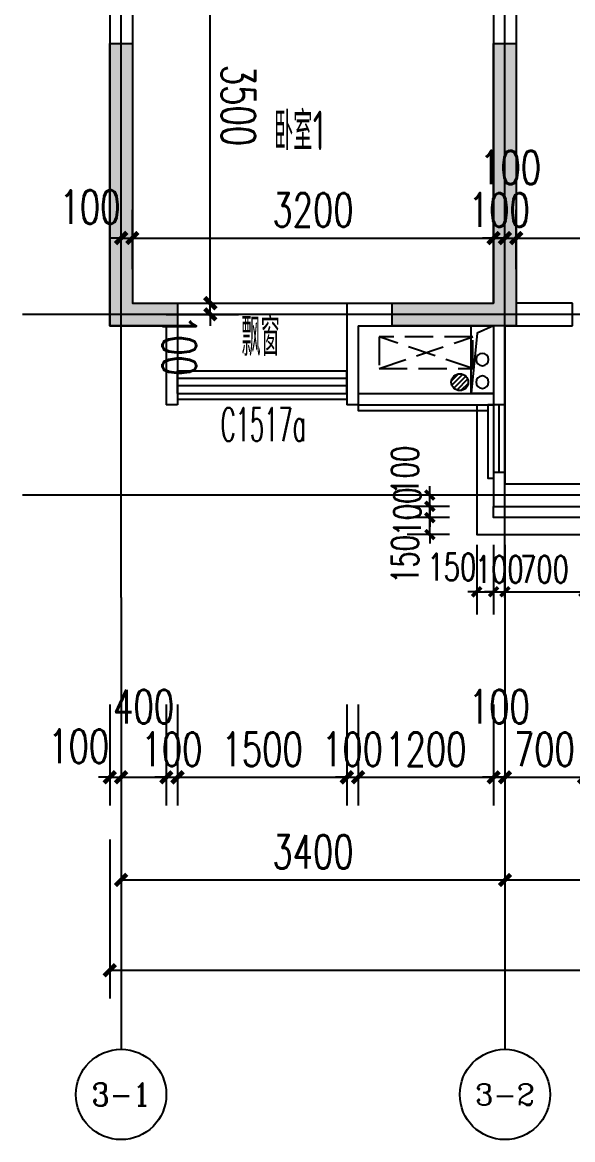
# Model space of a CAD drawing. Extents: x -59851 to 653804, y -249523 to 437614.
# Drawn here: x -44989 to -40114, y 1697 to 11592 of the extents above; entities that cross this region are included whole.
import ezdxf
from ezdxf.enums import TextEntityAlignment as Align

# ---------------------------------------------------------------- set-up
doc = ezdxf.new("R2010")
doc.units = 0
doc.header["$LTSCALE"] = 1000
doc.header["$MEASUREMENT"] = 0
doc.linetypes.add('DASH', pattern=[0.35, 0.25, -0.1])
for name, color, linetype in [('_S-YS(雨水管)', 3, 'Continuous'), ('_S-空调立管', 7, 'Continuous'), ('A-外装饰线脚', 7, 'Continuous'), ('A-洞口', 105, 'Continuous'), ('A-看线', 105, 'Continuous'), ('A-空调室外机', 5, 'DASH'), ('A-第三道尺寸线', 105, 'Continuous'), ('A-线脚看线', 9, 'Continuous'), ('AE-FLOR', 151, 'Continuous'), ('AXIS', 3, 'Continuous'), ('AXIS_TEXT', 7, 'Continuous'), ('DOTE', 16, 'Continuous'), ('NL', 5, 'Continuous'), ('PUB_HATCH', 8, 'Continuous'), ('PUB_TEXT', 7, 'Continuous'), ('WALL', 2, 'Continuous'), ('WINDOW', 4, 'Continuous'), ('WINDOW_TEXT', 7, 'Continuous'), ('剪力墙', 6, 'Continuous'), ('栏杆', 142, 'Continuous')]:
    doc.layers.add(name, color=color, linetype=linetype)
doc.layers.add('A-area(算半面积)', color=23, linetype='Continuous', plot=False)
doc.layers.add('A-第四道尺寸线(线脚尺寸)', color=105, linetype='Continuous', lineweight=5)
doc.styles.add('_TCH_AXIS', font='COMPLEX', dxfattribs={"bigfont": 'GBCBIG'})
doc.styles.add('_TCH_DIM_T3', font='SIMPLEX.shx', dxfattribs={"width": 0.705882, "bigfont": 'GBCBIG.shx'})
doc.styles.add('_TCH_WINDOW', font='SIMPLEX.shx', dxfattribs={"width": 0.7, "height": 3.5, "bigfont": 'GBCBIG.shx'})
doc.styles.add('COMPLEX', font='COMPLEX')
doc.styles.get("Standard").update_dxf_attribs({"font": 'gbenor.shx', "width": 0.7, "bigfont": 'gbcbig.shx'})
doc.dimstyles.new('_TCH_ARCH&&100', dxfattribs={"dimtxt": 297.5, "dimasz": 100, "dimexe": 250, "dimexo": 300, "dimgap": 100, "dimtad": 1, "dimdec": 0, "dimzin": 0, "dimdsep": 46, "dimtxsty": '_TCH_DIM_T3', "dimblk": 'ARCHTICK', "dimcen": 0.09, "dimclrt": 7, "dimazin": 2, "dimtfac": 1, "dimtdec": 0, "dimtix": 1, "dimtmove": 2, "dimatfit": 3, "dimfxl": 0, "dimtolj": 1, "dimtzin": 0, "dimarcsym": 0})
doc.dimstyles.new('_TCH_ARCH&&80', dxfattribs={"dimtxt": 238, "dimasz": 80, "dimexe": 200, "dimexo": 240, "dimgap": 80, "dimtad": 1, "dimdec": 0, "dimzin": 0, "dimdsep": 46, "dimtxsty": '_TCH_DIM_T3', "dimblk": 'ARCHTICK', "dimcen": 0.09, "dimclrt": 7, "dimazin": 2, "dimtfac": 1, "dimtdec": 0, "dimtix": 1, "dimtmove": 2, "dimatfit": 3, "dimfxl": 0, "dimtolj": 1, "dimtzin": 0, "dimarcsym": 0})

# ---------------------------------------------------------------- blocks, each defined once
blk = doc.blocks.new('jgjlq030328')
at = {"layer": 'PUB_HATCH'}
for points in [[(-289935, 8011.9), (-290535, 8011.9), (-290535, 10511.9), (-290335, 10511.9), (-290335, 8211.9), (-289935, 8211.9)], [(-287135, 10511.9), (-286935, 10511.9), (-286935, 8011.9), (-288035, 8011.9), (-288035, 8211.9), (-287135, 8211.9)]]:
    blk.add_hatch(color=256, dxfattribs=at).paths.add_polyline_path(points)
at = {"layer": '剪力墙'}
for points in [[(-289935, 8011.9), (-290535, 8011.9), (-290535, 10511.9), (-290335, 10511.9), (-290335, 8211.9), (-289935, 8211.9)], [(-287135, 10511.9), (-286935, 10511.9), (-286935, 8011.9), (-288035, 8011.9), (-288035, 8211.9), (-287135, 8211.9)]]:
    blk.add_lwpolyline(points, close=True, dxfattribs=at)
blk.add_lwpolyline([(-286935, 8211.9), (-286935, 8211.9)], dxfattribs=at)
blk = doc.blocks.new('zhouxianssceng0329')
at = {"layer": 'DOTE'}
for p, q in [((-44113.7, 132089.9), (-44113.7, 156469.4)), ((-40713.7, 132089.9), (-40713.7, 156469.4)), ((5501.3, 134598.2), (-44988.6, 134598.2)), ((5501.3, 132998.2), (-44988.6, 132998.2))]:
    blk.add_line(p, q, dxfattribs=at)
blk = doc.blocks.new('ktswaj')
at = {"linetype": 'DASH'}
blk.add_lwpolyline([(15990.1, 179082.6), (15990.1, 178253.3), (16268.4, 178253.3), (16268.4, 179082.6)], close=True, dxfattribs=at)
for points in [[(15990.1, 179082.6), (16268.4, 178253.3)], [(15990.1, 178253.3), (16268.4, 179082.6)]]:
    blk.add_lwpolyline(points, dxfattribs=at)
blk = doc.blocks.new('$TCHSYS$WIN2D')
for p, q in [((-0.5, 0.5), (0.5, 0.5)), ((-0.5, 0.5), (-0.5, -0.5)), ((0.5, 0.5), (0.5, -0.5)), ((0.5, 0.1667), (-0.5, 0.1667)), ((0.5, -0.1667), (-0.5, -0.1667)), ((-0.5, -0.5), (0.5, -0.5))]:
    blk.add_line(p, q)
blk = doc.blocks.new('_ArchTick')
at = {"color": 0, "linetype": 'ByBlock', "const_width": 0.4}
blk.add_lwpolyline([(-0.5, -0.5), (0.5, 0.5)], dxfattribs=at)
blk = doc.blocks.new('*D706')
at = {"layer": 'A-第三道尺寸线', "color": 0, "lineweight": -2, "transparency": 16777216}
for p, q in [((-7770.7, 164234.8), (-7130.7, 164234.8)), ((-7380.7, 160734.8), (-7380.7, 164234.8)), ((-7770.7, 160734.8), (-7130.7, 160734.8))]:
    blk.add_line(p, q, dxfattribs=at)
at = {"layer": 'Defpoints', "color": 0, "transparency": 16777216}
for p in [(-8070.7, 164234.8), (-7380.7, 164234.8), (-8070.7, 160734.8)]:
    blk.add_point(p, dxfattribs=at)
at = {"layer": 'A-第三道尺寸线', "color": 0, "lineweight": -2, "transparency": 16777216, "xscale": 100, "yscale": 100, "zscale": 100}
for p, rotation in [((-7380.7, 164234.8), 90.00040069436868), ((-7380.7, 160734.8), 270.0004006943687)]:
    blk.add_blockref('_ArchTick', p, dxfattribs=dict(at, rotation=rotation))
at = {"layer": 'A-第三道尺寸线', "color": 7, "transparency": 16777216, "insert": (-7132, 162484.8), "char_height": 297.5, "attachment_point": 5, "rotation": 270.0004, "style": '_TCH_DIM_T3'}
blk.add_mtext('\\A1;3500', dxfattribs=at)
blk = doc.blocks.new('*D707')
at = {"layer": 'A-第三道尺寸线', "color": 0, "lineweight": -2, "transparency": 16777216}
for p, q in [((-7380.7, 160734.8), (-7380.7, 160834.8)), ((-7770.7, 160734.8), (-7130.7, 160734.8)), ((-7380.7, 160634.8), (-7380.7, 160734.8)), ((-7770.7, 160634.8), (-7130.7, 160634.8)), ((-7380.7, 160634.8), (-7380.7, 160534.8))]:
    blk.add_line(p, q, dxfattribs=at)
at = {"layer": 'Defpoints', "color": 0, "transparency": 16777216}
for p in [(-8070.7, 160734.8), (-7380.7, 160734.8), (-8070.7, 160634.8)]:
    blk.add_point(p, dxfattribs=at)
at = {"layer": 'A-第三道尺寸线', "color": 0, "lineweight": -2, "transparency": 16777216, "xscale": 100, "yscale": 100, "zscale": 100}
for p, rotation in [((-7380.7, 160734.8), 270.0004006943658), ((-7380.7, 160634.8), 90.00040069436582)]:
    blk.add_blockref('_ArchTick', p, dxfattribs=dict(at, rotation=rotation))
at = {"layer": 'A-第三道尺寸线', "color": 7, "transparency": 16777216, "insert": (-7655.7, 160359.8), "char_height": 297.5, "attachment_point": 5, "rotation": 270.0004, "style": '_TCH_DIM_T3'}
blk.add_mtext('\\A1;100', dxfattribs=at)
blk = doc.blocks.new('*D708')
at = {"layer": 'A-第三道尺寸线', "color": 0, "lineweight": -2, "transparency": 16777216}
for p, q in [((-8170.7, 161034.8), (-8170.7, 161560.9)), ((-8070.7, 161034.8), (-8070.7, 161560.9)), ((-8170.7, 161310.9), (-8270.7, 161310.9)), ((-8170.7, 161310.9), (-8070.7, 161310.9)), ((-8070.7, 161310.9), (-7970.7, 161310.9))]:
    blk.add_line(p, q, dxfattribs=at)
at = {"layer": 'Defpoints', "color": 0, "transparency": 16777216}
for p in [(-8070.7, 161310.9), (-8170.7, 160734.8), (-8070.7, 160734.8)]:
    blk.add_point(p, dxfattribs=at)
at = {"layer": 'A-第三道尺寸线', "color": 0, "lineweight": -2, "transparency": 16777216, "xscale": 100, "yscale": 100, "zscale": 100}
blk.add_blockref('_ArchTick', (-8170.7, 161310.9), dxfattribs=at)
at = {"layer": 'A-第三道尺寸线', "color": 0, "lineweight": -2, "transparency": 16777216, "xscale": 100, "yscale": 100, "zscale": 100, "rotation": 180}
blk.add_blockref('_ArchTick', (-8070.7, 161310.9), dxfattribs=at)
at = {"layer": 'A-第三道尺寸线', "color": 7, "transparency": 16777216, "insert": (-8445.7, 161585.9), "char_height": 297.5, "attachment_point": 5, "style": '_TCH_DIM_T3'}
blk.add_mtext('\\A1;100', dxfattribs=at)
blk = doc.blocks.new('*D709')
at = {"layer": 'A-第三道尺寸线', "color": 0, "lineweight": -2, "transparency": 16777216}
for p, q in [((-8070.7, 161034.8), (-8070.7, 161560.9)), ((-4870.7, 161034.8), (-4870.7, 161560.9)), ((-8070.7, 161310.9), (-4870.7, 161310.9))]:
    blk.add_line(p, q, dxfattribs=at)
at = {"layer": 'Defpoints', "color": 0, "transparency": 16777216}
for p in [(-4870.7, 161310.9), (-8070.7, 160734.8), (-4870.7, 160734.8)]:
    blk.add_point(p, dxfattribs=at)
at = {"layer": 'A-第三道尺寸线', "color": 0, "lineweight": -2, "transparency": 16777216, "xscale": 100, "yscale": 100, "zscale": 100, "rotation": 180}
blk.add_blockref('_ArchTick', (-8070.7, 161310.9), dxfattribs=at)
at = {"layer": 'A-第三道尺寸线', "color": 0, "lineweight": -2, "transparency": 16777216, "xscale": 100, "yscale": 100, "zscale": 100}
blk.add_blockref('_ArchTick', (-4870.7, 161310.9), dxfattribs=at)
at = {"layer": 'A-第三道尺寸线', "color": 7, "transparency": 16777216, "insert": (-6470.7, 161559.6), "char_height": 297.5, "attachment_point": 5, "style": '_TCH_DIM_T3'}
blk.add_mtext('\\A1;3200', dxfattribs=at)
blk = doc.blocks.new('*D710')
at = {"layer": 'A-第三道尺寸线', "color": 0, "lineweight": -2, "transparency": 16777216}
for p, q in [((-4870.7, 161034.8), (-4870.7, 161560.9)), ((-4770.7, 161034.8), (-4770.7, 161560.9)), ((-4870.7, 161310.9), (-4970.7, 161310.9)), ((-4870.7, 161310.9), (-4770.7, 161310.9)), ((-4770.7, 161310.9), (-4670.7, 161310.9))]:
    blk.add_line(p, q, dxfattribs=at)
at = {"layer": 'Defpoints', "color": 0, "transparency": 16777216}
for p in [(-4770.7, 161310.9), (-4870.7, 160734.8), (-4770.7, 160734.8)]:
    blk.add_point(p, dxfattribs=at)
at = {"layer": 'A-第三道尺寸线', "color": 0, "lineweight": -2, "transparency": 16777216, "xscale": 100, "yscale": 100, "zscale": 100}
blk.add_blockref('_ArchTick', (-4870.7, 161310.9), dxfattribs=at)
at = {"layer": 'A-第三道尺寸线', "color": 0, "lineweight": -2, "transparency": 16777216, "xscale": 100, "yscale": 100, "zscale": 100, "rotation": 180}
blk.add_blockref('_ArchTick', (-4770.7, 161310.9), dxfattribs=at)
at = {"layer": 'A-第三道尺寸线', "color": 7, "transparency": 16777216, "insert": (-4820.7, 161559.6), "char_height": 297.5, "attachment_point": 5, "style": '_TCH_DIM_T3'}
blk.add_mtext('\\A1;100', dxfattribs=at)
blk = doc.blocks.new('*D711')
at = {"layer": 'A-第三道尺寸线', "color": 0, "lineweight": -2, "transparency": 16777216}
for p, q in [((-4770.7, 161034.8), (-4770.7, 161560.9)), ((-4670.7, 161034.8), (-4670.7, 161560.9)), ((-4770.7, 161310.9), (-4870.7, 161310.9)), ((-4770.7, 161310.9), (-4670.7, 161310.9)), ((-4670.7, 161310.9), (-4570.7, 161310.9))]:
    blk.add_line(p, q, dxfattribs=at)
at = {"layer": 'Defpoints', "color": 0, "transparency": 16777216}
for p in [(-4670.7, 161310.9), (-4770.7, 160734.8), (-4670.7, 160734.8)]:
    blk.add_point(p, dxfattribs=at)
at = {"layer": 'A-第三道尺寸线', "color": 0, "lineweight": -2, "transparency": 16777216, "xscale": 100, "yscale": 100, "zscale": 100}
blk.add_blockref('_ArchTick', (-4770.7, 161310.9), dxfattribs=at)
at = {"layer": 'A-第三道尺寸线', "color": 0, "lineweight": -2, "transparency": 16777216, "xscale": 100, "yscale": 100, "zscale": 100, "rotation": 180}
blk.add_blockref('_ArchTick', (-4670.7, 161310.9), dxfattribs=at)
at = {"layer": 'A-第三道尺寸线', "color": 7, "transparency": 16777216, "insert": (-4720.7, 161935.9), "char_height": 297.5, "attachment_point": 5, "style": '_TCH_DIM_T3'}
blk.add_mtext('\\A1;100', dxfattribs=at)
blk = doc.blocks.new('*D712')
at = {"layer": 'A-第三道尺寸线', "color": 0, "lineweight": -2, "transparency": 16777216}
for p, q in [((-4670.7, 161034.8), (-4670.7, 161560.9)), ((-1470.7, 161034.8), (-1470.7, 161560.9)), ((-4670.7, 161310.9), (-1470.7, 161310.9))]:
    blk.add_line(p, q, dxfattribs=at)
at = {"layer": 'Defpoints', "color": 0, "transparency": 16777216}
for p in [(-1470.7, 161310.9), (-4670.7, 160734.8), (-1470.7, 160734.8)]:
    blk.add_point(p, dxfattribs=at)
at = {"layer": 'A-第三道尺寸线', "color": 0, "lineweight": -2, "transparency": 16777216, "xscale": 100, "yscale": 100, "zscale": 100, "rotation": 180}
blk.add_blockref('_ArchTick', (-4670.7, 161310.9), dxfattribs=at)
at = {"layer": 'A-第三道尺寸线', "color": 0, "lineweight": -2, "transparency": 16777216, "xscale": 100, "yscale": 100, "zscale": 100}
blk.add_blockref('_ArchTick', (-1470.7, 161310.9), dxfattribs=at)
at = {"layer": 'A-第三道尺寸线', "color": 7, "transparency": 16777216, "insert": (-3070.7, 161559.6), "char_height": 297.5, "attachment_point": 5, "style": '_TCH_DIM_T3'}
blk.add_mtext('\\A1;3200', dxfattribs=at)
blk = doc.blocks.new('ssxianjiao0329')
at = {"layer": 'A-外装饰线脚'}
blk.add_lwpolyline([(-40013.7, 132898.2), (-40013.7, 132798.2), (-40813.7, 132798.2), (-40813.7, 132898.2)], dxfattribs=at)
at = {"layer": 'A-线脚看线'}
for points in [[(-43613.7, 133848.2), (-42113.7, 133848.2)], [(-42013.7, 133798.2), (-42013.7, 133748.2), (-40863.7, 133748.2)], [(-40813.7, 133798.2), (-40863.7, 133798.2), (-40863.7, 133148.2), (-40813.7, 133148.2)]]:
    blk.add_lwpolyline(points, dxfattribs=at)
blk = doc.blocks.new('jfdsajjfjkjhhj')
at = {"layer": 'A-洞口'}
blk.add_lwpolyline([(-56303.8, 137588.3), (-56103.8, 137588.3), (-56103.8, 136988.3), (-56303.8, 136988.3)], close=True, dxfattribs=at)
blk.add_lwpolyline([(-56103.8, 137588.3), (-56249.2, 137521.8), (-56303.8, 136988.3)], dxfattribs=at)
blk = doc.blocks.new('huxingdongkoupiaochuangyangtai')
blk.add_blockref('jfdsajjfjkjhhj', (15290.1, 0))
blk = doc.blocks.new('*D448')
at = {"layer": 'A-第四道尺寸线(线脚尺寸)', "color": 0, "lineweight": -2, "transparency": 16777216}
for p, q in [((-40963.7, 13758.2), (-40963.7, 13141.9)), ((-40813.7, 13758.2), (-40813.7, 13141.9)), ((-40963.7, 13341.9), (-41043.7, 13341.9)), ((-40963.7, 13341.9), (-40813.7, 13341.9)), ((-40813.7, 13341.9), (-40733.7, 13341.9))]:
    blk.add_line(p, q, dxfattribs=at)
at = {"layer": 'Defpoints', "color": 0, "transparency": 16777216}
for p in [(-40963.7, 13998.2), (-40813.7, 13998.2), (-40813.7, 13341.9)]:
    blk.add_point(p, dxfattribs=at)
at = {"layer": 'A-第四道尺寸线(线脚尺寸)', "color": 0, "lineweight": -2, "transparency": 16777216, "xscale": 80, "yscale": 80, "zscale": 80}
blk.add_blockref('_ArchTick', (-40963.7, 13341.9), dxfattribs=at)
at = {"layer": 'A-第四道尺寸线(线脚尺寸)', "color": 0, "lineweight": -2, "transparency": 16777216, "xscale": 80, "yscale": 80, "zscale": 80, "rotation": 180}
blk.add_blockref('_ArchTick', (-40813.7, 13341.9), dxfattribs=at)
at = {"layer": 'A-第四道尺寸线(线脚尺寸)', "color": 7, "transparency": 16777216, "insert": (-41183.7, 13561.9), "char_height": 238, "attachment_point": 5, "style": '_TCH_DIM_T3'}
blk.add_mtext('\\A1;150', dxfattribs=at)
blk = doc.blocks.new('*D449')
at = {"layer": 'A-第四道尺寸线(线脚尺寸)', "color": 0, "lineweight": -2, "transparency": 16777216}
for p, q in [((-40813.7, 13758.2), (-40813.7, 13141.9)), ((-40713.7, 13758.2), (-40713.7, 13141.9)), ((-40813.7, 13341.9), (-40893.7, 13341.9)), ((-40813.7, 13341.9), (-40713.7, 13341.9)), ((-40713.7, 13341.9), (-40633.7, 13341.9))]:
    blk.add_line(p, q, dxfattribs=at)
at = {"layer": 'Defpoints', "color": 0, "transparency": 16777216}
for p in [(-40813.7, 13998.2), (-40713.7, 13998.2), (-40713.7, 13341.9)]:
    blk.add_point(p, dxfattribs=at)
at = {"layer": 'A-第四道尺寸线(线脚尺寸)', "color": 0, "lineweight": -2, "transparency": 16777216, "xscale": 80, "yscale": 80, "zscale": 80}
blk.add_blockref('_ArchTick', (-40813.7, 13341.9), dxfattribs=at)
at = {"layer": 'A-第四道尺寸线(线脚尺寸)', "color": 0, "lineweight": -2, "transparency": 16777216, "xscale": 80, "yscale": 80, "zscale": 80, "rotation": 180}
blk.add_blockref('_ArchTick', (-40713.7, 13341.9), dxfattribs=at)
at = {"layer": 'A-第四道尺寸线(线脚尺寸)', "color": 7, "transparency": 16777216, "insert": (-40763.7, 13540.9), "char_height": 238, "attachment_point": 5, "style": '_TCH_DIM_T3'}
blk.add_mtext('\\A1;100', dxfattribs=at)
blk = doc.blocks.new('*D450')
at = {"layer": 'A-第四道尺寸线(线脚尺寸)', "color": 0, "lineweight": -2, "transparency": 16777216}
for p, q in [((-40713.7, 13758.2), (-40713.7, 13141.9)), ((-40013.7, 13758.2), (-40013.7, 13141.9)), ((-40713.7, 13341.9), (-40013.7, 13341.9))]:
    blk.add_line(p, q, dxfattribs=at)
at = {"layer": 'Defpoints', "color": 0, "transparency": 16777216}
for p in [(-40713.7, 13998.2), (-40013.7, 13998.2), (-40013.7, 13341.9)]:
    blk.add_point(p, dxfattribs=at)
at = {"layer": 'A-第四道尺寸线(线脚尺寸)', "color": 0, "lineweight": -2, "transparency": 16777216, "xscale": 80, "yscale": 80, "zscale": 80, "rotation": 180}
blk.add_blockref('_ArchTick', (-40713.7, 13341.9), dxfattribs=at)
at = {"layer": 'A-第四道尺寸线(线脚尺寸)', "color": 0, "lineweight": -2, "transparency": 16777216, "xscale": 80, "yscale": 80, "zscale": 80}
blk.add_blockref('_ArchTick', (-40013.7, 13341.9), dxfattribs=at)
at = {"layer": 'A-第四道尺寸线(线脚尺寸)', "color": 7, "transparency": 16777216, "insert": (-40363.7, 13540.9), "char_height": 238, "attachment_point": 5, "style": '_TCH_DIM_T3'}
blk.add_mtext('\\A1;700', dxfattribs=at)
blk = doc.blocks.new('*D451')
at = {"layer": 'A-第四道尺寸线(线脚尺寸)', "color": 0, "lineweight": -2, "transparency": 16777216}
for p, q in [((-41379.1, 14198.2), (-41379.1, 14278.2)), ((-41203.7, 14198.2), (-41579.1, 14198.2)), ((-41379.1, 14098.2), (-41379.1, 14198.2)), ((-41203.7, 14098.2), (-41579.1, 14098.2)), ((-41379.1, 14098.2), (-41379.1, 14018.2))]:
    blk.add_line(p, q, dxfattribs=at)
at = {"layer": 'Defpoints', "color": 0, "transparency": 16777216}
for p in [(-41379.1, 14198.2), (-40963.7, 14198.2), (-40963.7, 14098.2)]:
    blk.add_point(p, dxfattribs=at)
at = {"layer": 'A-第四道尺寸线(线脚尺寸)', "color": 0, "lineweight": -2, "transparency": 16777216, "xscale": 80, "yscale": 80, "zscale": 80}
for p, rotation in [((-41379.1, 14198.2), 269.9998620381515), ((-41379.1, 14098.2), 89.99986203815149)]:
    blk.add_blockref('_ArchTick', p, dxfattribs=dict(at, rotation=rotation))
at = {"layer": 'A-第四道尺寸线(线脚尺寸)', "color": 7, "transparency": 16777216, "insert": (-41599.1, 14418.2), "char_height": 238, "attachment_point": 5, "rotation": 89.99986, "style": '_TCH_DIM_T3'}
blk.add_mtext('\\A1;100', dxfattribs=at)
blk = doc.blocks.new('*D452')
at = {"layer": 'A-第四道尺寸线(线脚尺寸)', "color": 0, "lineweight": -2, "transparency": 16777216}
for p, q in [((-41379.1, 14098.2), (-41379.1, 14178.2)), ((-41203.7, 14098.2), (-41579.1, 14098.2)), ((-41379.1, 13998.2), (-41379.1, 14098.2)), ((-41203.7, 13998.2), (-41579.1, 13998.2)), ((-41379.1, 13998.2), (-41379.1, 13918.2))]:
    blk.add_line(p, q, dxfattribs=at)
at = {"layer": 'Defpoints', "color": 0, "transparency": 16777216}
for p in [(-41379.1, 14098.2), (-40963.7, 14098.2), (-40963.7, 13998.2)]:
    blk.add_point(p, dxfattribs=at)
at = {"layer": 'A-第四道尺寸线(线脚尺寸)', "color": 0, "lineweight": -2, "transparency": 16777216, "xscale": 80, "yscale": 80, "zscale": 80}
for p, rotation in [((-41379.1, 14098.2), 269.9998620381494), ((-41379.1, 13998.2), 89.99986203814942)]:
    blk.add_blockref('_ArchTick', p, dxfattribs=dict(at, rotation=rotation))
at = {"layer": 'A-第四道尺寸线(线脚尺寸)', "color": 7, "transparency": 16777216, "insert": (-41578.1, 14048.2), "char_height": 238, "attachment_point": 5, "rotation": 89.99986, "style": '_TCH_DIM_T3'}
blk.add_mtext('\\A1;100', dxfattribs=at)
blk = doc.blocks.new('*D453')
at = {"layer": 'A-第四道尺寸线(线脚尺寸)', "color": 0, "lineweight": -2, "transparency": 16777216}
for p, q in [((-41379.1, 13998.2), (-41379.1, 14078.2)), ((-41203.7, 13998.2), (-41579.1, 13998.2)), ((-41379.1, 13848.2), (-41379.1, 13998.2)), ((-41203.7, 13848.2), (-41579.1, 13848.2)), ((-41379.1, 13848.2), (-41379.1, 13768.2))]:
    blk.add_line(p, q, dxfattribs=at)
at = {"layer": 'Defpoints', "color": 0, "transparency": 16777216}
for p in [(-41379.1, 13998.2), (-40963.7, 13998.2), (-40963.7, 13848.2)]:
    blk.add_point(p, dxfattribs=at)
at = {"layer": 'A-第四道尺寸线(线脚尺寸)', "color": 0, "lineweight": -2, "transparency": 16777216, "xscale": 80, "yscale": 80, "zscale": 80}
for p, rotation in [((-41379.1, 13998.2), 269.9998620381496), ((-41379.1, 13848.2), 89.99986203814957)]:
    blk.add_blockref('_ArchTick', p, dxfattribs=dict(at, rotation=rotation))
at = {"layer": 'A-第四道尺寸线(线脚尺寸)', "color": 7, "transparency": 16777216, "insert": (-41599.1, 13628.3), "char_height": 238, "attachment_point": 5, "rotation": 89.99986, "style": '_TCH_DIM_T3'}
blk.add_mtext('\\A1;150', dxfattribs=at)
blk = doc.blocks.new('_LV13')
at = {"color": 0}
for p, q in [((-0.071, 0.495), (-0.495, 0.071)), ((0.183, 0.465), (-0.465, -0.183)), ((0.354, 0.354), (-0.354, -0.354)), ((0.465, 0.183), (-0.183, -0.465)), ((0.495, -0.071), (0.071, -0.495))]:
    blk.add_line(p, q, dxfattribs=at)
blk.add_circle((0, 0), 0.5)
blk = doc.blocks.new('fjdsajkjjg0505')
at = {"layer": '_S-YS(雨水管)'}
blk.add_lwpolyline([(-188567.9, 92068.5, 1), (-188677.9, 92068.5, 1)], format="xyb", close=True, dxfattribs=at)
at = {"layer": '_S-空调立管'}
blk.add_lwpolyline([(-188567.9, 91868.5, 1), (-188677.9, 91868.5, 1)], format="xyb", close=True, dxfattribs=at)
at = {"layer": 'NL', "ltscale": 0.5, "extrusion": (0, 0, -1), "xscale": -150, "yscale": 150, "zscale": -150}
blk.add_blockref('_LV13', (188822.9, 91868.5), dxfattribs=at)
blk = doc.blocks.new('*D2413')
at = {"layer": 'A-第三道尺寸线', "color": 0, "lineweight": -2, "transparency": 16777216}
for p, q in [((-40713.7, 5550), (-40713.7, 4656.4)), ((-40013.7, 5550), (-40013.7, 4656.4)), ((-40713.7, 4906.4), (-40813.7, 4906.4)), ((-40713.7, 4906.4), (-40013.7, 4906.4)), ((-40013.7, 4906.4), (-39913.7, 4906.4))]:
    blk.add_line(p, q, dxfattribs=at)
at = {"layer": 'Defpoints', "color": 0, "transparency": 16777216}
for p in [(-40713.7, 5850), (-40013.7, 5850), (-40013.7, 4906.4)]:
    blk.add_point(p, dxfattribs=at)
at = {"layer": 'A-第三道尺寸线', "color": 0, "lineweight": -2, "transparency": 16777216, "xscale": 100, "yscale": 100, "zscale": 100}
blk.add_blockref('_ArchTick', (-40713.7, 4906.4), dxfattribs=at)
at = {"layer": 'A-第三道尺寸线', "color": 0, "lineweight": -2, "transparency": 16777216, "xscale": 100, "yscale": 100, "zscale": 100, "rotation": 180}
blk.add_blockref('_ArchTick', (-40013.7, 4906.4), dxfattribs=at)
at = {"layer": 'A-第三道尺寸线', "color": 7, "transparency": 16777216, "insert": (-40363.7, 5155.1), "char_height": 297.5, "attachment_point": 5, "style": '_TCH_DIM_T3'}
blk.add_mtext('\\A1;700', dxfattribs=at)
blk = doc.blocks.new('*D2414')
at = {"layer": 'A-第三道尺寸线', "color": 0, "lineweight": -2, "transparency": 16777216}
for p, q in [((-40813.7, 5550), (-40813.7, 4656.4)), ((-40713.7, 5550), (-40713.7, 4656.4)), ((-40813.7, 4906.4), (-40913.7, 4906.4)), ((-40813.7, 4906.4), (-40713.7, 4906.4)), ((-40713.7, 4906.4), (-40613.7, 4906.4))]:
    blk.add_line(p, q, dxfattribs=at)
at = {"layer": 'Defpoints', "color": 0, "transparency": 16777216}
for p in [(-40813.7, 5850), (-40713.7, 5850), (-40713.7, 4906.4)]:
    blk.add_point(p, dxfattribs=at)
at = {"layer": 'A-第三道尺寸线', "color": 0, "lineweight": -2, "transparency": 16777216, "xscale": 100, "yscale": 100, "zscale": 100}
blk.add_blockref('_ArchTick', (-40813.7, 4906.4), dxfattribs=at)
at = {"layer": 'A-第三道尺寸线', "color": 0, "lineweight": -2, "transparency": 16777216, "xscale": 100, "yscale": 100, "zscale": 100, "rotation": 180}
blk.add_blockref('_ArchTick', (-40713.7, 4906.4), dxfattribs=at)
at = {"layer": 'A-第三道尺寸线', "color": 7, "transparency": 16777216, "insert": (-40763.7, 5531.4), "char_height": 297.5, "attachment_point": 5, "style": '_TCH_DIM_T3'}
blk.add_mtext('\\A1;100', dxfattribs=at)
blk = doc.blocks.new('*D2415')
at = {"layer": 'A-第三道尺寸线', "color": 0, "lineweight": -2, "transparency": 16777216}
for p, q in [((-42013.7, 5550), (-42013.7, 4656.4)), ((-40813.7, 5550), (-40813.7, 4656.4)), ((-42013.7, 4906.4), (-40813.7, 4906.4))]:
    blk.add_line(p, q, dxfattribs=at)
at = {"layer": 'Defpoints', "color": 0, "transparency": 16777216}
for p in [(-42013.7, 5850), (-40813.7, 5850), (-40813.7, 4906.4)]:
    blk.add_point(p, dxfattribs=at)
at = {"layer": 'A-第三道尺寸线', "color": 0, "lineweight": -2, "transparency": 16777216, "xscale": 100, "yscale": 100, "zscale": 100, "rotation": 180}
blk.add_blockref('_ArchTick', (-42013.7, 4906.4), dxfattribs=at)
at = {"layer": 'A-第三道尺寸线', "color": 0, "lineweight": -2, "transparency": 16777216, "xscale": 100, "yscale": 100, "zscale": 100}
blk.add_blockref('_ArchTick', (-40813.7, 4906.4), dxfattribs=at)
at = {"layer": 'A-第三道尺寸线', "color": 7, "transparency": 16777216, "insert": (-41413.7, 5155.1), "char_height": 297.5, "attachment_point": 5, "style": '_TCH_DIM_T3'}
blk.add_mtext('\\A1;1200', dxfattribs=at)
blk = doc.blocks.new('*D2416')
at = {"layer": 'A-第三道尺寸线', "color": 0, "lineweight": -2, "transparency": 16777216}
for p, q in [((-42113.7, 5550), (-42113.7, 4656.4)), ((-42013.7, 5550), (-42013.7, 4656.4)), ((-42113.7, 4906.4), (-42213.7, 4906.4)), ((-42113.7, 4906.4), (-42013.7, 4906.4)), ((-42013.7, 4906.4), (-41913.7, 4906.4))]:
    blk.add_line(p, q, dxfattribs=at)
at = {"layer": 'Defpoints', "color": 0, "transparency": 16777216}
for p in [(-42113.7, 5850), (-42013.7, 5850), (-42013.7, 4906.4)]:
    blk.add_point(p, dxfattribs=at)
at = {"layer": 'A-第三道尺寸线', "color": 0, "lineweight": -2, "transparency": 16777216, "xscale": 100, "yscale": 100, "zscale": 100}
blk.add_blockref('_ArchTick', (-42113.7, 4906.4), dxfattribs=at)
at = {"layer": 'A-第三道尺寸线', "color": 0, "lineweight": -2, "transparency": 16777216, "xscale": 100, "yscale": 100, "zscale": 100, "rotation": 180}
blk.add_blockref('_ArchTick', (-42013.7, 4906.4), dxfattribs=at)
at = {"layer": 'A-第三道尺寸线', "color": 7, "transparency": 16777216, "insert": (-42063.7, 5155.1), "char_height": 297.5, "attachment_point": 5, "style": '_TCH_DIM_T3'}
blk.add_mtext('\\A1;100', dxfattribs=at)
blk = doc.blocks.new('*D2417')
at = {"layer": 'A-第三道尺寸线', "color": 0, "lineweight": -2, "transparency": 16777216}
for p, q in [((-43613.7, 5550), (-43613.7, 4656.4)), ((-42113.7, 5550), (-42113.7, 4656.4)), ((-43613.7, 4906.4), (-42113.7, 4906.4))]:
    blk.add_line(p, q, dxfattribs=at)
at = {"layer": 'Defpoints', "color": 0, "transparency": 16777216}
for p in [(-43613.7, 5850), (-42113.7, 5850), (-42113.7, 4906.4)]:
    blk.add_point(p, dxfattribs=at)
at = {"layer": 'A-第三道尺寸线', "color": 0, "lineweight": -2, "transparency": 16777216, "xscale": 100, "yscale": 100, "zscale": 100, "rotation": 180}
blk.add_blockref('_ArchTick', (-43613.7, 4906.4), dxfattribs=at)
at = {"layer": 'A-第三道尺寸线', "color": 0, "lineweight": -2, "transparency": 16777216, "xscale": 100, "yscale": 100, "zscale": 100}
blk.add_blockref('_ArchTick', (-42113.7, 4906.4), dxfattribs=at)
at = {"layer": 'A-第三道尺寸线', "color": 7, "transparency": 16777216, "insert": (-42863.7, 5155.1), "char_height": 297.5, "attachment_point": 5, "style": '_TCH_DIM_T3'}
blk.add_mtext('\\A1;1500', dxfattribs=at)
blk = doc.blocks.new('*D2418')
at = {"layer": 'A-第三道尺寸线', "color": 0, "lineweight": -2, "transparency": 16777216}
for p, q in [((-43713.7, 5550), (-43713.7, 4656.4)), ((-43613.7, 5550), (-43613.7, 4656.4)), ((-43713.7, 4906.4), (-43813.7, 4906.4)), ((-43713.7, 4906.4), (-43613.7, 4906.4)), ((-43613.7, 4906.4), (-43513.7, 4906.4))]:
    blk.add_line(p, q, dxfattribs=at)
at = {"layer": 'Defpoints', "color": 0, "transparency": 16777216}
for p in [(-43713.7, 5850), (-43613.7, 5850), (-43613.7, 4906.4)]:
    blk.add_point(p, dxfattribs=at)
at = {"layer": 'A-第三道尺寸线', "color": 0, "lineweight": -2, "transparency": 16777216, "xscale": 100, "yscale": 100, "zscale": 100}
blk.add_blockref('_ArchTick', (-43713.7, 4906.4), dxfattribs=at)
at = {"layer": 'A-第三道尺寸线', "color": 0, "lineweight": -2, "transparency": 16777216, "xscale": 100, "yscale": 100, "zscale": 100, "rotation": 180}
blk.add_blockref('_ArchTick', (-43613.7, 4906.4), dxfattribs=at)
at = {"layer": 'A-第三道尺寸线', "color": 7, "transparency": 16777216, "insert": (-43663.7, 5155.1), "char_height": 297.5, "attachment_point": 5, "style": '_TCH_DIM_T3'}
blk.add_mtext('\\A1;100', dxfattribs=at)
blk = doc.blocks.new('*D2419')
at = {"layer": 'A-第三道尺寸线', "color": 0, "lineweight": -2, "transparency": 16777216}
for p, q in [((-44113.7, 5550), (-44113.7, 4656.4)), ((-43713.7, 5550), (-43713.7, 4656.4)), ((-44113.7, 4906.4), (-43713.7, 4906.4))]:
    blk.add_line(p, q, dxfattribs=at)
at = {"layer": 'Defpoints', "color": 0, "transparency": 16777216}
for p in [(-44113.7, 5850), (-43713.7, 5850), (-43713.7, 4906.4)]:
    blk.add_point(p, dxfattribs=at)
at = {"layer": 'A-第三道尺寸线', "color": 0, "lineweight": -2, "transparency": 16777216, "xscale": 100, "yscale": 100, "zscale": 100, "rotation": 180}
blk.add_blockref('_ArchTick', (-44113.7, 4906.4), dxfattribs=at)
at = {"layer": 'A-第三道尺寸线', "color": 0, "lineweight": -2, "transparency": 16777216, "xscale": 100, "yscale": 100, "zscale": 100}
blk.add_blockref('_ArchTick', (-43713.7, 4906.4), dxfattribs=at)
at = {"layer": 'A-第三道尺寸线', "color": 7, "transparency": 16777216, "insert": (-43913.7, 5531.4), "char_height": 297.5, "attachment_point": 5, "style": '_TCH_DIM_T3'}
blk.add_mtext('\\A1;400', dxfattribs=at)
blk = doc.blocks.new('*D2420')
at = {"layer": 'A-第三道尺寸线', "color": 0, "lineweight": -2, "transparency": 16777216}
for p, q in [((-44213.7, 5550), (-44213.7, 4656.4)), ((-44113.7, 5550), (-44113.7, 4656.4)), ((-44213.7, 4906.4), (-44313.7, 4906.4)), ((-44213.7, 4906.4), (-44113.7, 4906.4)), ((-44113.7, 4906.4), (-44013.7, 4906.4))]:
    blk.add_line(p, q, dxfattribs=at)
at = {"layer": 'Defpoints', "color": 0, "transparency": 16777216}
for p in [(-44213.7, 5850), (-44113.7, 5850), (-44113.7, 4906.4)]:
    blk.add_point(p, dxfattribs=at)
at = {"layer": 'A-第三道尺寸线', "color": 0, "lineweight": -2, "transparency": 16777216, "xscale": 100, "yscale": 100, "zscale": 100}
blk.add_blockref('_ArchTick', (-44213.7, 4906.4), dxfattribs=at)
at = {"layer": 'A-第三道尺寸线', "color": 0, "lineweight": -2, "transparency": 16777216, "xscale": 100, "yscale": 100, "zscale": 100, "rotation": 180}
blk.add_blockref('_ArchTick', (-44113.7, 4906.4), dxfattribs=at)
at = {"layer": 'A-第三道尺寸线', "color": 7, "transparency": 16777216, "insert": (-44488.7, 5181.4), "char_height": 297.5, "attachment_point": 5, "style": '_TCH_DIM_T3'}
blk.add_mtext('\\A1;100', dxfattribs=at)
blk = doc.blocks.new('*D3376')
at = {"layer": 'AXIS', "color": 0, "lineweight": -2, "transparency": 16777216}
for p, q in [((-44113.7, 6197.4), (-44113.7, 3747.4)), ((-40713.7, 6197.4), (-40713.7, 3747.4)), ((-44113.7, 3997.4), (-40713.7, 3997.4))]:
    blk.add_line(p, q, dxfattribs=at)
at = {"layer": 'Defpoints', "color": 0, "transparency": 16777216}
for p in [(-44113.7, 6497.4), (-40713.7, 6497.4), (-40713.7, 3997.4)]:
    blk.add_point(p, dxfattribs=at)
at = {"layer": 'AXIS', "color": 0, "lineweight": -2, "transparency": 16777216, "xscale": 100, "yscale": 100, "zscale": 100, "rotation": 180}
blk.add_blockref('_ArchTick', (-44113.7, 3997.4), dxfattribs=at)
at = {"layer": 'AXIS', "color": 0, "lineweight": -2, "transparency": 16777216, "xscale": 100, "yscale": 100, "zscale": 100}
blk.add_blockref('_ArchTick', (-40713.7, 3997.4), dxfattribs=at)
at = {"layer": 'AXIS', "color": 7, "transparency": 16777216, "insert": (-42413.7, 4246.1), "char_height": 297.5, "attachment_point": 5, "style": '_TCH_DIM_T3'}
blk.add_mtext('\\A1;3400', dxfattribs=at)
blk = doc.blocks.new('*D3377')
at = {"layer": 'AXIS', "color": 0, "lineweight": -2, "transparency": 16777216}
for p, q in [((-40713.7, 6197.4), (-40713.7, 3747.4)), ((-37313.7, 6197.4), (-37313.7, 3747.4)), ((-40713.7, 3997.4), (-37313.7, 3997.4))]:
    blk.add_line(p, q, dxfattribs=at)
at = {"layer": 'Defpoints', "color": 0, "transparency": 16777216}
for p in [(-40713.7, 6497.4), (-37313.7, 6497.4), (-37313.7, 3997.4)]:
    blk.add_point(p, dxfattribs=at)
at = {"layer": 'AXIS', "color": 0, "lineweight": -2, "transparency": 16777216, "xscale": 100, "yscale": 100, "zscale": 100, "rotation": 180}
blk.add_blockref('_ArchTick', (-40713.7, 3997.4), dxfattribs=at)
at = {"layer": 'AXIS', "color": 0, "lineweight": -2, "transparency": 16777216, "xscale": 100, "yscale": 100, "zscale": 100}
blk.add_blockref('_ArchTick', (-37313.7, 3997.4), dxfattribs=at)
at = {"layer": 'AXIS', "color": 7, "transparency": 16777216, "insert": (-39013.7, 4246.1), "char_height": 297.5, "attachment_point": 5, "style": '_TCH_DIM_T3'}
blk.add_mtext('\\A1;3400', dxfattribs=at)
blk = doc.blocks.new('*D3392')
at = {"layer": 'AXIS', "color": 0, "lineweight": -2, "transparency": 16777216}
for p, q in [((-44213.7, 4356.4), (-44213.7, 2947.4)), ((4686.3, 4356.4), (4686.3, 2947.4)), ((-44213.7, 3197.4), (4686.3, 3197.4))]:
    blk.add_line(p, q, dxfattribs=at)
at = {"layer": 'Defpoints', "color": 0, "transparency": 16777216}
for p in [(-44213.7, 4656.4), (4686.3, 4656.4), (4686.3, 3197.4)]:
    blk.add_point(p, dxfattribs=at)
at = {"layer": 'AXIS', "color": 0, "lineweight": -2, "transparency": 16777216, "xscale": 100, "yscale": 100, "zscale": 100, "rotation": 180}
blk.add_blockref('_ArchTick', (-44213.7, 3197.4), dxfattribs=at)
at = {"layer": 'AXIS', "color": 0, "lineweight": -2, "transparency": 16777216, "xscale": 100, "yscale": 100, "zscale": 100}
blk.add_blockref('_ArchTick', (4686.3, 3197.4), dxfattribs=at)
at = {"layer": 'AXIS', "color": 7, "transparency": 16777216, "insert": (-19763.7, 3446.1), "char_height": 297.5, "attachment_point": 5, "style": '_TCH_DIM_T3'}
blk.add_mtext('\\A1;48900', dxfattribs=at)
blk = doc.blocks.new('_AXISO')
blk.add_circle((0, 0), 0.5)
at = {"layer": 'AXIS_TEXT', "style": 'COMPLEX', "width": 1.041667}
blk.add_attdef('A', text='', height=0.56, dxfattribs=at).set_placement((-0.25, -0.28), (0.25, -0.28), align=Align.FIT)
blk = doc.blocks.new('a2huxing0322')
at = {"layer": 'A-看线'}
blk.add_lwpolyline([(-7670.7, 160734.8), (-6170.7, 160734.8)], dxfattribs=at)
at = {"layer": 'AE-FLOR'}
for points in [[(-4870.7, 159834.8), (-4870.7, 159234.8)], [(-4770.7, 159834.8), (-4770.7, 159234.8)]]:
    blk.add_lwpolyline(points, dxfattribs=at)
at = {"layer": 'WALL'}
for p, q in [((-8270.7, 164334.8), (-8270.7, 160534.8)), ((-4670.7, 164334.8), (-4670.7, 160734.8)), ((-8070.7, 164234.8), (-8070.7, 160734.8)), ((-4870.7, 164234.8), (-4870.7, 160734.8)), ((-8070.7, 160734.8), (-7670.7, 160734.8)), ((-7670.7, 160734.8), (-7670.7, 160134.8)), ((-6170.7, 160734.8), (-6170.7, 160134.8)), ((-6170.7, 160734.8), (-4870.7, 160734.8)), ((-4170.7, 160734.8), (-4670.7, 160734.8)), ((-4170.7, 160534.8), (-4170.7, 160734.8)), ((-8270.7, 160534.8), (-7770.7, 160534.8)), ((-7770.7, 160534.8), (-7770.7, 160034.8)), ((-6070.7, 160534.8), (-6070.7, 160034.8)), ((-6070.7, 160534.8), (-4870.7, 160534.8)), ((-4870.7, 160534.8), (-4870.7, 159834.8)), ((-4770.7, 160534.8), (-4170.7, 160534.8)), ((-4770.7, 160534.8), (-4770.7, 159834.8)), ((-7670.7, 159934.8), (-7670.7, 160134.8)), ((-6170.7, 159934.8), (-6170.7, 160134.8)), ((-7770.7, 160034.8), (-7770.7, 159834.8)), ((-6070.7, 160034.8), (-6070.7, 159834.8)), ((-7670.7, 159934.8), (-7670.7, 159834.8)), ((-6170.7, 159934.8), (-6170.7, 159834.8)), ((-7670.7, 159834.8), (-7770.7, 159834.8)), ((-6070.7, 159834.8), (-6170.7, 159834.8)), ((-4770.7, 159834.8), (-4870.7, 159834.8)), ((-4870.7, 159234.8), (-4870.7, 158934.8)), ((-4770.7, 159234.8), (-4870.7, 159234.8)), ((-4770.7, 159234.8), (-4770.7, 159134.8)), ((-4770.7, 159134.8), (-4070.7, 159134.8)), ((-4870.7, 158934.8), (-4070.7, 158934.8))]:
    blk.add_line(p, q, dxfattribs=at)
at = {"layer": '栏杆'}
for points in [[(-6070.7, 159934.8), (-4870.7, 159934.8)], [(-6070.7, 159834.8), (-4870.7, 159834.8)], [(-4820.7, 159234.8), (-4820.7, 159834.8)]]:
    blk.add_lwpolyline(points, dxfattribs=at)
at = {"layer": 'A-空调室外机', "rotation": 90}
blk.add_blockref('ktswaj', (173197.2, 144166.4), dxfattribs=at)
at = {"layer": 'WINDOW'}
ref = blk.add_blockref('$TCHSYS$WIN2D', (-6920.7, 160034.8), dxfattribs=dict(at, xscale=1500, yscale=200, zscale=1500))
ref.add_attrib('A', 'C1517a', (-7288.2, 159511), dxfattribs={"layer": 'WINDOW_TEXT', "height": 297.5, "style": '_TCH_WINDOW', "width": 0.494118})
at = {"layer": 'PUB_TEXT', "width": 0.7}
for s, height, p in [('卧室', 337.59, (-6816.4, 162089.4)), ('1', 350, (-6472.3, 162089.4)), ('飘窗', 337.59, (-7104.4, 160267.3))]:
    blk.add_text(s, height=height, dxfattribs=at).set_placement(p)
at = {"layer": 'A-第三道尺寸线'}
for p1, p2, distance, picture, middle in [((-8070.7, 160734.8), (-8070.7, 164234.8), -690, '*D706', (-7132, 162484.8)), ((-8070.7, 160734.8), (-4870.7, 160734.8), 576.1, '*D709', (-6470.7, 161559.6)), ((-4870.7, 160734.8), (-4770.7, 160734.8), 576.1, '*D710', (-4820.7, 161559.6)), ((-4670.7, 160734.8), (-1470.7, 160734.8), 576.1, '*D712', (-3070.7, 161559.6))]:
    dim = blk.add_aligned_dim(p1=p1, p2=p2, distance=distance, dimstyle='_TCH_ARCH&&100', dxfattribs=at)
    dim.commit()
    dim.dimension.update_dxf_attribs({"geometry": picture, "text_midpoint": middle})
for base, p1, p2, angle, picture, middle in [((-4670.7, 161310.9), (-4770.7, 160734.8), (-4670.7, 160734.8), 0, '*D711', (-4720.7, 161935.9)), ((-8070.7, 161310.9), (-8170.7, 160734.8), (-8070.7, 160734.8), 0, '*D708', (-8445.7, 161585.9)), ((-7380.7, 160734.8), (-8070.7, 160634.8), (-8070.7, 160734.8), 90.0004, '*D707', (-7655.7, 160359.8))]:
    dim = blk.add_linear_dim(base=base, p1=p1, p2=p2, angle=angle, dimstyle='_TCH_ARCH&&100', dxfattribs=at)
    dim.commit()
    dim.dimension.update_dxf_attribs({"geometry": picture, "text_midpoint": middle, "dimtype": 129})
blk = doc.blocks.new('1213fxianjiao0427')
at = {"layer": 'A-第四道尺寸线(线脚尺寸)'}
for base, p1, p2, angle, picture, middle in [((-41379.1, 14198.2), (-40963.7, 14098.2), (-40963.7, 14198.2), 89.99986, '*D451', (-41599.1, 14418.2)), ((-41379.1, 13998.2), (-40963.7, 13848.2), (-40963.7, 13998.2), 89.99986, '*D453', (-41599.1, 13628.3)), ((-40813.7, 13341.9), (-40963.7, 13998.2), (-40813.7, 13998.2), 0, '*D448', (-41183.7, 13561.9))]:
    dim = blk.add_linear_dim(base=base, p1=p1, p2=p2, angle=angle, dimstyle='_TCH_ARCH&&80', dxfattribs=at)
    dim.commit()
    dim.dimension.update_dxf_attribs({"geometry": picture, "text_midpoint": middle, "dimtype": 129})
for p1, p2, distance, picture, middle in [((-40963.7, 13998.2), (-40963.7, 14098.2), 415.4, '*D452', (-41578.1, 14048.2)), ((-40813.7, 13998.2), (-40713.7, 13998.2), -656.4, '*D449', (-40763.7, 13540.9)), ((-40713.7, 13998.2), (-40013.7, 13998.2), -656.4, '*D450', (-40363.7, 13540.9))]:
    dim = blk.add_aligned_dim(p1=p1, p2=p2, distance=distance, dimstyle='_TCH_ARCH&&80', dxfattribs=at)
    dim.commit()
    dim.dimension.update_dxf_attribs({"geometry": picture, "text_midpoint": middle})

msp = doc.modelspace()

# ---------------------------------------------------------------- linework, layer by layer
at = {"layer": 'AXIS'}
for p, q in [((-44113.7, 6497.4), (-44113.7, 2497.4)), ((-40713.7, 6497.4), (-40713.7, 2497.4))]:
    msp.add_line(p, q, dxfattribs=at)

# ---------------------------------------------------------------- block references
msp.add_blockref('zhouxianssceng0329', (0, -125592.5))
ref = msp.add_blockref('_AXISO', (-44113.7, 2097.4), dxfattribs=dict(at, xscale=800, yscale=800, zscale=800))
ref.add_attrib('A', '3-1', dxfattribs={"layer": 'AXIS_TEXT', "height": 202.97, "style": '_TCH_AXIS'}).set_placement((-44374.7, 1995.9), (-43852.8, 1995.9), align=Align.FIT)
ref = msp.add_blockref('_AXISO', (-40713.7, 2097.4), dxfattribs=dict(at, xscale=800, yscale=800, zscale=800))
ref.add_attrib('A', '3-2', dxfattribs={"layer": 'AXIS_TEXT', "height": 187.78, "style": '_TCH_AXIS'}).set_placement((-40977.5, 2003.5), (-40449.9, 2003.5), align=Align.FIT)
at = {"layer": '剪力墙'}
msp.add_blockref('jgjlq030328', (246321.3, 893.8, 0), dxfattribs=at)

# ---------------------------------------------------------------- dimensions: what is measured, and where the dimension line sits
at = {"layer": 'A-第三道尺寸线'}
for base, p1, p2, picture, middle in [((-44113.7, 4906.4), (-44213.7, 5850), (-44113.7, 5850), '*D2420', (-44488.7, 5181.4)), ((-43713.7, 4906.4), (-44113.7, 5850), (-43713.7, 5850), '*D2419', (-43913.7, 5531.4)), ((-40713.7, 4906.4), (-40813.7, 5850), (-40713.7, 5850), '*D2414', (-40763.7, 5531.4))]:
    dim = msp.add_linear_dim(base=base, p1=p1, p2=p2, angle=0, dimstyle='_TCH_ARCH&&100', dxfattribs=at)
    dim.commit()
    dim.dimension.update_dxf_attribs({"geometry": picture, "text_midpoint": middle, "dimtype": 161})
for p1, p2, picture, middle in [((-43713.7, 5850), (-43613.7, 5850), '*D2418', (-43663.7, 5155.1)), ((-43613.7, 5850), (-42113.7, 5850), '*D2417', (-42863.7, 5155.1)), ((-42113.7, 5850), (-42013.7, 5850), '*D2416', (-42063.7, 5155.1)), ((-42013.7, 5850), (-40813.7, 5850), '*D2415', (-41413.7, 5155.1)), ((-40713.7, 5850), (-40013.7, 5850), '*D2413', (-40363.7, 5155.1))]:
    dim = msp.add_aligned_dim(p1=p1, p2=p2, distance=-943.6, dimstyle='_TCH_ARCH&&100', dxfattribs=at)
    dim.commit()
    dim.dimension.update_dxf_attribs({"geometry": picture, "text_midpoint": middle})
at = {"layer": 'AXIS'}
for p1, p2, distance, picture, middle in [((-44113.7, 6497.4), (-40713.7, 6497.4), -2500, '*D3376', (-42413.7, 4246.1)), ((-40713.7, 6497.4), (-37313.7, 6497.4), -2500, '*D3377', (-39013.7, 4246.1)), ((-44213.7, 4656.4), (4686.3, 4656.4), -1459, '*D3392', (-19763.7, 3446.1))]:
    dim = msp.add_aligned_dim(p1=p1, p2=p2, distance=distance, dimstyle='_TCH_ARCH&&100', dxfattribs=at)
    dim.commit()
    dim.dimension.update_dxf_attribs({"geometry": picture, "text_midpoint": middle})

# ---------------------------------------------------------------- next in the draw order: block references
msp.add_blockref('a2huxing0322', (-35943, -151629.1))

# ---------------------------------------------------------------- next in the draw order: linework, layer by layer
at = {"layer": 'A-外装饰线脚'}
msp.add_lwpolyline([(-40963.7, 8205.7), (-40963.7, 7055.7), (-33663.7, 7055.7), (-33663.7, 8205.7)], dxfattribs=at)

# ---------------------------------------------------------------- next in the draw order: block references
for name, p in [('1213fxianjiao0427', (0, -6792.5)), ('ssxianjiao0329', (0, -125592.5)), ('huxingdongkoupiaochuangyangtai', (0, -128682.6))]:
    msp.add_blockref(name, p)
at = {"layer": 'A-area(算半面积)'}
msp.add_blockref('fjdsajkjjg0505', (147709.2, -83462.8, 0), dxfattribs=at)

doc.saveas('drawing.dxf')
